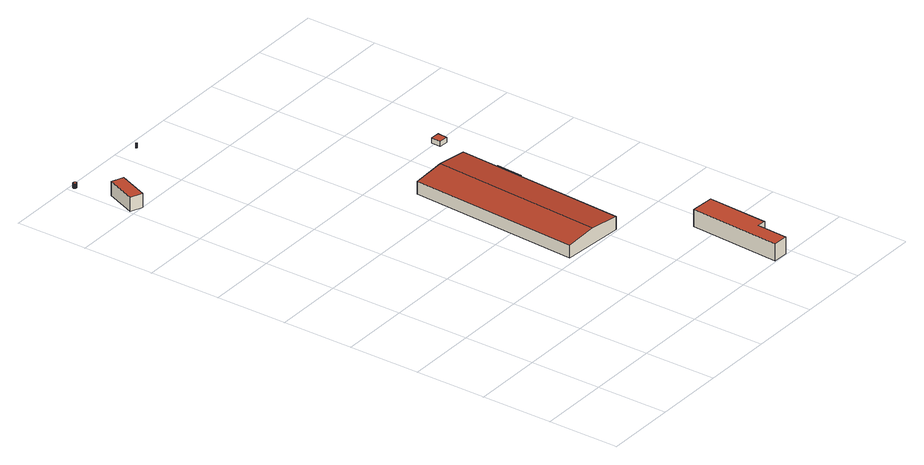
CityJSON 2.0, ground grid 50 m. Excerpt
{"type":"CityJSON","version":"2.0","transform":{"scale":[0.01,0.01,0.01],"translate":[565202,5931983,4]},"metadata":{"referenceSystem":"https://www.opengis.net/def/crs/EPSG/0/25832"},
"CityObjects":{
"building1":{"type":"Building","attributes":{"Gemeindeschluessel":"02000000","Geometrietyp2DReferenz":"3000","function":"31001_2100","roofType":"1000","measuredHeight":10.03,"storeysAboveGround":3},"geometry":[{"type":"MultiSurface","lod":"2","boundaries":[[[0,1,2,3]],[[4,5,6,7]],[[4,3,2,5]],[[5,2,1,6]],[[6,1,0,7]],[[7,0,3,4]]],"semantics":{"surfaces":[{"type":"RoofSurface"},{"type":"GroundSurface"},{"type":"WallSurface"}],"values":[0,1,2,2,2,2]}}]},
"building2":{"type":"Building","attributes":{"Gemeindeschluessel":"02000000","Geometrietyp2DReferenz":"3000","function":"51003_1205","roofType":"1000","measuredHeight":3},"geometry":[{"type":"MultiSurface","lod":"2","boundaries":[[[8,9,10,11,12,13,14,15,16,17,18,19,20,21,22,23,24,25,26,27,28,29,30,31,32,33,34,35,36,37,38,39,40,41,42,43,44,45,46,47,48,49,50,51,52,53,54,55,56,57,58,59,60,61,62,63,64,65,66,67,68,69,70,71,72,73,74,75,76,77,78,79]],[[80,81,82,83,84,85,86,87,88,89,90,91,92,93,94,95,96,97,98,99,100,101,102,103,104,105,106,107,108,109,110,111,112,113,114,115,116,117,118,119,120,121,122,123,124,125,126,127,128,129,130,131,132,133,134,135,136,137,138,139,140,141,142,143,144,145,146,147,148,149,150,151]],[[151,150,9,8]],[[150,149,10,9]],[[149,148,11,10]],[[148,147,12,11]],[[147,146,13,12]],[[146,145,14,13]],[[145,144,15,14]],[[144,143,16,15]],[[143,142,17,16]],[[142,141,18,17]],[[141,140,19,18]],[[140,139,20,19]],[[139,138,21,20]],[[138,137,22,21]],[[137,136,23,22]],[[136,135,24,23]],[[135,134,25,24]],[[134,133,26,25]],[[133,132,27,26]],[[132,131,28,27]],[[131,130,29,28]],[[130,129,30,29]],[[129,128,31,30]],[[128,127,32,31]],[[127,126,33,32]],[[126,125,34,33]],[[125,124,35,34]],[[124,123,36,35]],[[123,122,37,36]],[[122,121,38,37]],[[121,120,39,38]],[[120,119,40,39]],[[119,118,41,40]],[[118,117,42,41]],[[117,116,43,42]],[[116,115,44,43]],[[115,114,45,44]],[[114,113,46,45]],[[113,112,47,46]],[[112,111,48,47]],[[111,110,49,48]],[[110,109,50,49]],[[109,108,51,50]],[[108,107,52,51]],[[107,106,53,52]],[[106,105,54,53]],[[105,104,55,54]],[[104,103,56,55]],[[103,102,57,56]],[[102,101,58,57]],[[101,100,59,58]],[[100,99,60,59]],[[99,98,61,60]],[[98,97,62,61]],[[97,96,63,62]],[[96,95,64,63]],[[95,94,65,64]],[[94,93,66,65]],[[93,92,67,66]],[[92,91,68,67]],[[91,90,69,68]],[[90,89,70,69]],[[89,88,71,70]],[[88,87,72,71]],[[87,86,73,72]],[[86,85,74,73]],[[85,84,75,74]],[[84,83,76,75]],[[83,82,77,76]],[[82,81,78,77]],[[81,80,79,78]],[[80,151,8,79]]],"semantics":{"surfaces":[{"type":"GroundSurface"},{"type":"RoofSurface"},{"type":"WallSurface"}],"values":[0,1,2,2,2,2,2,2,2,2,2,2,2,2,2,2,2,2,2,2,2,2,2,2,2,2,2,2,2,2,2,2,2,2,2,2,2,2,2,2,2,2,2,2,2,2,2,2,2,2,2,2,2,2,2,2,2,2,2,2,2,2,2,2,2,2,2,2,2,2,2,2,2,2]}}]},
"building3":{"type":"Building","attributes":{"Gemeindeschluessel":"02000000","Geometrietyp2DReferenz":"3000","function":"51002_1290","roofType":"1000","measuredHeight":3},"geometry":[{"type":"MultiSurface","lod":"2","boundaries":[[[152,153,154,155,156,157,158,159,160,161,162,163,164,165,166,167,168,169,170,171,172,173,174,175,176,177,178,179,180,181,182,183,184,185,186,187,188,189,190,191,192,193,194,195,196,197,198,199,200,201,202,203,204,205,206,207,208,209,210,211,212,213,214,215,216,217,218,219,220,221,222,223]],[[224,225,226,227,228,229,230,231,232,233,234,235,236,237,238,239,240,241,242,243,244,245,246,247,248,249,250,251,252,253,254,255,256,257,258,259,260,261,262,263,264,265,266,267,268,269,270,271,272,273,274,275,276,277,278,279,280,281,282,283,284,285,286,287,288,289,290,291,292,293,294,295]],[[295,294,153,152]],[[294,293,154,153]],[[293,292,155,154]],[[292,291,156,155]],[[291,290,157,156]],[[290,289,158,157]],[[289,288,159,158]],[[288,287,160,159]],[[287,286,161,160]],[[286,285,162,161]],[[285,284,163,162]],[[284,283,164,163]],[[283,282,165,164]],[[282,281,166,165]],[[281,280,167,166]],[[280,279,168,167]],[[279,278,169,168]],[[278,277,170,169]],[[277,276,171,170]],[[276,275,172,171]],[[275,274,173,172]],[[274,273,174,173]],[[273,272,175,174]],[[272,271,176,175]],[[271,270,177,176]],[[270,269,178,177]],[[269,268,179,178]],[[268,267,180,179]],[[267,266,181,180]],[[266,265,182,181]],[[265,264,183,182]],[[264,263,184,183]],[[263,262,185,184]],[[262,261,186,185]],[[261,260,187,186]],[[260,259,188,187]],[[259,258,189,188]],[[258,257,190,189]],[[257,256,191,190]],[[256,255,192,191]],[[255,254,193,192]],[[254,253,194,193]],[[253,252,195,194]],[[252,251,196,195]],[[251,250,197,196]],[[250,249,198,197]],[[249,248,199,198]],[[248,247,200,199]],[[247,246,201,200]],[[246,245,202,201]],[[245,244,203,202]],[[244,243,204,203]],[[243,242,205,204]],[[242,241,206,205]],[[241,240,207,206]],[[240,239,208,207]],[[239,238,209,208]],[[238,237,210,209]],[[237,236,211,210]],[[236,235,212,211]],[[235,234,213,212]],[[234,233,214,213]],[[233,232,215,214]],[[232,231,216,215]],[[231,230,217,216]],[[230,229,218,217]],[[229,228,219,218]],[[228,227,220,219]],[[227,226,221,220]],[[226,225,222,221]],[[225,224,223,222]],[[224,295,152,223]]],"semantics":{"surfaces":[{"type":"GroundSurface"},{"type":"RoofSurface"},{"type":"WallSurface"}],"values":[0,1,2,2,2,2,2,2,2,2,2,2,2,2,2,2,2,2,2,2,2,2,2,2,2,2,2,2,2,2,2,2,2,2,2,2,2,2,2,2,2,2,2,2,2,2,2,2,2,2,2,2,2,2,2,2,2,2,2,2,2,2,2,2,2,2,2,2,2,2,2,2,2,2]}}]},
"building4":{"type":"Building","attributes":{"Gemeindeschluessel":"02000000","Geometrietyp2DReferenz":"3000","function":"31001_2140","roofType":"3100","measuredHeight":11.11,"storeysAboveGround":1},"geometry":[{"type":"MultiSurface","lod":"2","boundaries":[[[296,297,298,299]],[[300,301,302,303]],[[297,296,303,302,304]],[[300,303,296,299]],[[301,300,299,298,305]],[[304,302,301,305]],[[304,305,298,297]]],"semantics":{"surfaces":[{"type":"RoofSurface"},{"type":"GroundSurface"},{"type":"WallSurface"}],"values":[0,1,2,2,2,2,0]}}]},
"building5":{"type":"Building","attributes":{"Gemeindeschluessel":"02000000","Geometrietyp2DReferenz":"3000","function":"31001_2010","roofType":"1000","measuredHeight":12.01,"storeysAboveGround":2},"geometry":[{"type":"MultiSurface","lod":"2","boundaries":[[[306,307,308,309]],[[310,311,312,313,308,307]],[[314,315,306,309,316,317]],[[314,317,312,311]],[[315,314,311,310]],[[317,316,313,312]],[[306,315,310,307]],[[316,309,308,313]]],"semantics":{"surfaces":[{"type":"WallSurface"},{"type":"RoofSurface"},{"type":"GroundSurface"}],"values":[0,1,2,0,0,0,0,0]}}]},
"building6":{"type":"Building","attributes":{"Gemeindeschluessel":"02000000","Geometrietyp2DReferenz":"3000","function":"31001_2140","roofType":"1000","measuredHeight":5.16,"storeysAboveGround":1},"geometry":[{"type":"MultiSurface","lod":"2","boundaries":[[[318,319,320,321]],[[322,323,324,325]],[[322,321,320,323]],[[323,320,319,324]],[[324,319,318,325]],[[325,318,321,322]]],"semantics":{"surfaces":[{"type":"RoofSurface"},{"type":"GroundSurface"},{"type":"WallSurface"}],"values":[0,1,2,2,2,2]}}]},
"building7":{"type":"Building","attributes":{"Gemeindeschluessel":"02000000","Geometrietyp2DReferenz":"3000","function":"31001_2500","roofType":"1000","measuredHeight":3.63,"storeysAboveGround":1},"geometry":[{"type":"MultiSurface","lod":"2","boundaries":[[[326,327,328,329]],[[330,331,332,333]],[[330,329,328,331]],[[331,328,327,332]],[[332,327,326,333]],[[333,326,329,330]]],"semantics":{"surfaces":[{"type":"RoofSurface"},{"type":"GroundSurface"},{"type":"WallSurface"}],"values":[0,1,2,2,2,2]}}]}
},
"vertices":[
[907,34937,1131],[1754,36980,1131],[925,37324,1131],[77,35280,1131],[77,35280,128],[925,37324,128],[1754,36980,128],[907,34937,128],
[423,39808,118],[433,39808,118],[444,39807,118],[454,39804,118],[464,39801,118],[474,39797,118],[483,39792,118],[492,39787,118],[500,39780,118],[508,39773,118],[515,39766,118],[521,39757,118],[527,39748,118],[532,39739,118],[536,39729,118],[539,39719,118],[541,39709,118],[542,39699,118],[543,39688,118],[542,39678,118],[541,39668,118],[539,39657,118],[536,39647,118],[532,39638,118],[527,39628,118],[521,39620,118],[515,39611,118],[508,39604,118],[500,39596,118],[492,39590,118],[483,39584,118],[473,39580,118],[464,39576,118],[454,39572,118],[444,39570,118],[433,39569,118],[423,39568,118],[412,39569,118],[402,39570,118],[392,39573,118],[382,39576,118],[372,39580,118],[363,39585,118],[354,39590,118],[346,39597,118],[338,39604,118],[331,39611,118],[324,39620,118],[319,39628,118],[314,39638,118],[310,39647,118],[307,39657,118],[305,39668,118],[303,39678,118],[303,39688,118],[303,39699,118],[305,39709,118],[307,39720,118],[310,39729,118],[314,39739,118],[319,39748,118],[325,39757,118],[331,39766,118],[338,39773,118],[346,39780,118],[354,39787,118],[363,39792,118],[372,39797,118],[382,39801,118],[392,39804,118],[402,39807,118],[412,39808,118],[412,39808,418],[402,39807,418],[392,39804,418],[382,39801,418],[372,39797,418],[363,39792,418],[354,39787,418],[346,39780,418],[338,39773,418],[331,39766,418],[325,39757,418],[319,39748,418],[314,39739,418],[310,39729,418],[307,39720,418],[305,39709,418],[303,39699,418],[303,39688,418],[303,39678,418],[305,39668,418],[307,39657,418],[310,39647,418],[314,39638,418],[319,39628,418],[324,39620,418],[331,39611,418],[338,39604,418],[346,39597,418],[354,39590,418],[363,39585,418],[372,39580,418],[382,39576,418],[392,39573,418],[402,39570,418],[412,39569,418],[423,39568,418],[433,39569,418],[444,39570,418],[454,39572,418],[464,39576,418],[473,39580,418],[483,39584,418],[492,39590,418],[500,39596,418],[508,39604,418],[515,39611,418],[521,39620,418],[527,39628,418],[532,39638,418],[536,39647,418],[539,39657,418],[541,39668,418],[542,39678,418],[543,39688,418],[542,39699,418],[541,39709,418],[539,39719,418],[536,39729,418],[532,39739,418],[527,39748,418],[521,39757,418],[515,39766,418],[508,39773,418],[500,39780,418],[492,39787,418],[483,39792,418],[474,39797,418],[464,39801,418],[454,39804,418],[444,39807,418],[433,39808,418],[423,39808,418],
[6413,39446,141],[6417,39446,141],[6421,39445,141],[6425,39444,141],[6429,39443,141],[6432,39442,141],[6436,39440,141],[6439,39438,141],[6442,39435,141],[6445,39433,141],[6448,39430,141],[6450,39427,141],[6452,39423,141],[6454,39420,141],[6456,39416,141],[6457,39412,141],[6458,39408,141],[6458,39405,141],[6458,39401,141],[6458,39397,141],[6458,39393,141],[6457,39389,141],[6456,39385,141],[6454,39382,141],[6452,39378,141],[6450,39375,141],[6448,39372,141],[6445,39369,141],[6442,39366,141],[6439,39364,141],[6436,39362,141],[6432,39360,141],[6429,39358,141],[6425,39357,141],[6421,39356,141],[6417,39356,141],[6413,39355,141],[6409,39356,141],[6405,39356,141],[6402,39357,141],[6398,39358,141],[6394,39360,141],[6391,39362,141],[6387,39364,141],[6384,39366,141],[6381,39369,141],[6379,39372,141],[6376,39375,141],[6374,39378,141],[6372,39382,141],[6371,39385,141],[6369,39389,141],[6369,39393,141],[6368,39397,141],[6368,39401,141],[6368,39405,141],[6369,39408,141],[6369,39412,141],[6371,39416,141],[6372,39420,141],[6374,39423,141],[6376,39427,141],[6379,39430,141],[6381,39433,141],[6384,39435,141],[6387,39438,141],[6391,39440,141],[6394,39442,141],[6398,39443,141],[6402,39444,141],[6405,39445,141],[6409,39446,141],[6409,39446,441],[6405,39445,441],[6402,39444,441],[6398,39443,441],[6394,39442,441],[6391,39440,441],[6387,39438,441],[6384,39435,441],[6381,39433,441],[6379,39430,441],[6376,39427,441],[6374,39423,441],[6372,39420,441],[6371,39416,441],[6369,39412,441],[6369,39408,441],[6368,39405,441],[6368,39401,441],[6368,39397,441],[6369,39393,441],[6369,39389,441],[6371,39385,441],[6372,39382,441],[6374,39378,441],[6376,39375,441],[6379,39372,441],[6381,39369,441],[6384,39366,441],[6387,39364,441],[6391,39362,441],[6394,39360,441],[6398,39358,441],[6402,39357,441],[6405,39356,441],[6409,39356,441],[6413,39355,441],[6417,39356,441],[6421,39356,441],[6425,39357,441],[6429,39358,441],[6432,39360,441],[6436,39362,441],[6439,39364,441],[6442,39366,441],[6445,39369,441],[6448,39372,441],[6450,39375,441],[6452,39378,441],[6454,39382,441],[6456,39385,441],[6457,39389,441],[6458,39393,441],[6458,39397,441],[6458,39401,441],[6458,39405,441],[6458,39408,441],[6457,39412,441],[6456,39416,441],[6454,39420,441],[6452,39423,441],[6450,39427,441],[6448,39430,441],[6445,39433,441],[6442,39435,441],[6439,39438,441],[6436,39440,441],[6432,39442,441],[6429,39443,441],[6425,39444,441],[6421,39445,441],[6417,39446,441],[6413,39446,441],
[16568,22161,959],[14350,22288,1174],[13626,10277,1174],[15844,10147,959],[15844,10147,62],[11419,10406,62],[12121,22416,62],[16568,22161,62],[12121,22416,958],[11419,10406,960],
[19527,31,76],[19527,31,1277],[18498,93,1277],[18498,93,76],[19657,2192,1277],[20243,2157,1277],[20499,6404,1277],[18882,6501,1277],[20243,2157,76],[19657,2192,76],[18882,6501,76],[20499,6404,76],
[16987,18127,519],[17096,19944,519],[16437,19984,579],[16328,18167,579],[16328,18167,62],[16437,19984,62],[17096,19944,62],[16987,18127,62],
[18027,24482,481],[18066,25157,481],[17445,25192,481],[17406,24518,481],[17406,24518,118],[17445,25192,118],[18066,25157,118],[18027,24482,118]
]}
